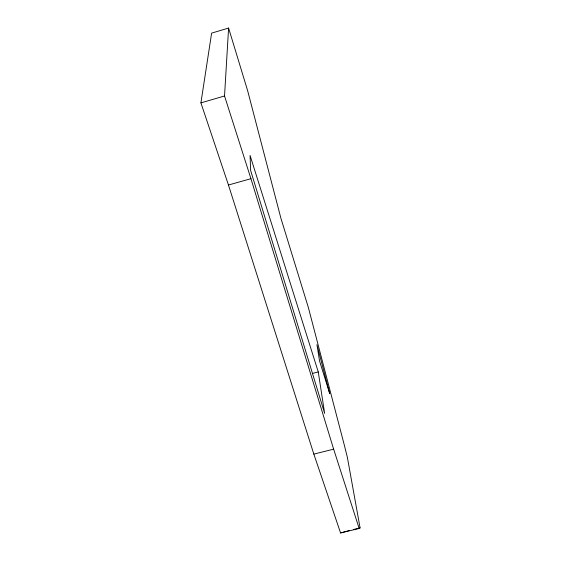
<?xml version="1.0" encoding="UTF-8"?>
<svg xmlns="http://www.w3.org/2000/svg" width="561" height="561" viewBox="0 0 561 561"><rect width="100%" height="100%" fill="white"/><g stroke="black" fill="none" stroke-linecap="round" stroke-linejoin="round"><path stroke-width="0.84" d="M359.187 528.476L333.641 449.165L250.942 178.686L224.533 95.987L228.593 28.05L211.623 33.127L200.915 102.88L228.46 185.018L313.837 454.108L340.569 532.95L359.187 528.476L360.085 527.915L347.371 457.348L344.23 444.789L308.389 307.617L280.949 218.39L247.667 90.791L228.593 28.05M340.569 532.95L349.272 530.517M200.915 102.88L224.533 95.987M228.46 185.018L250.942 178.686M312.498 373.416L318.262 371.922L250.066 155.439L250.627 170.411L324.651 413.422L318.262 371.922M313.837 454.108L333.641 449.165M353.43 529.521L360.085 527.915M329.749 393.696L319.553 360.996L316.944 344.664L329.749 393.696"/></g></svg>
